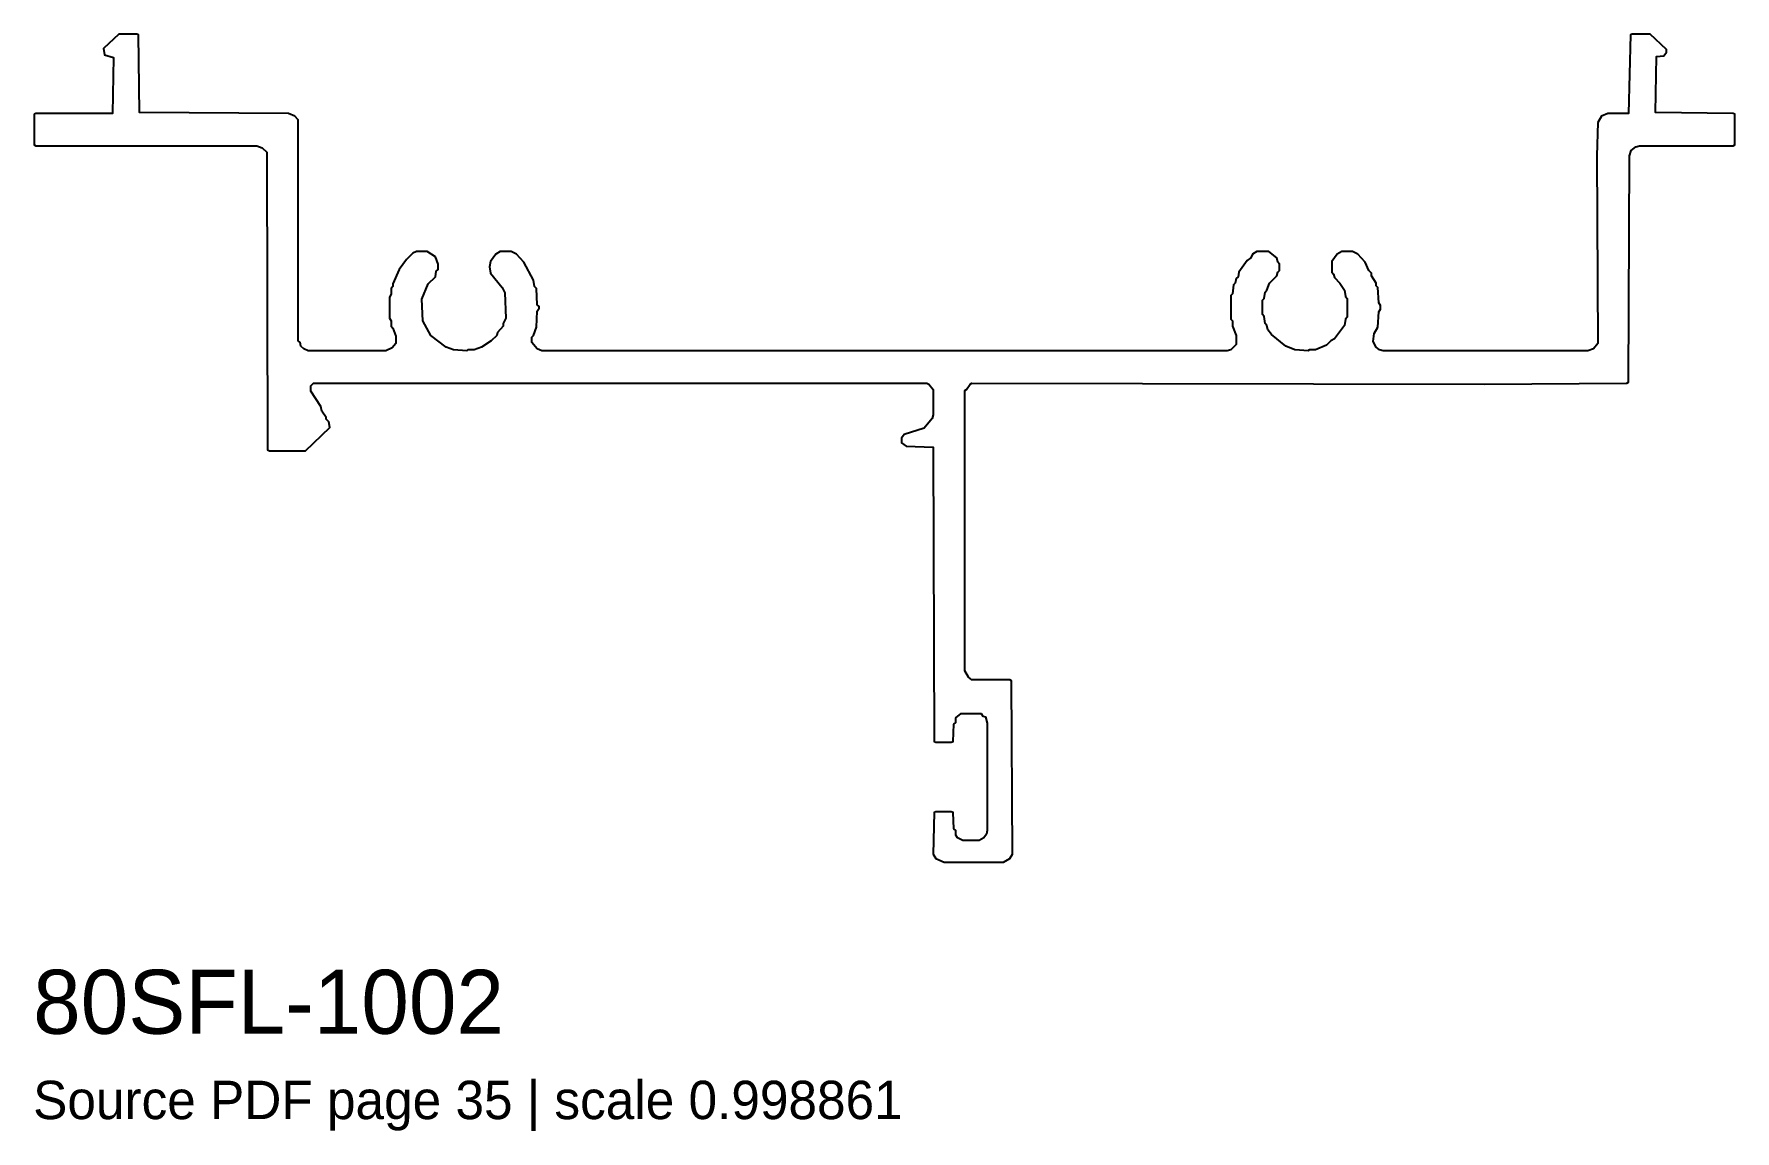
# Model space of a CAD drawing. Header units: millimetres. Extents: x 0 to 79.8, y -12.6 to 38.9.
import ezdxf

# ---------------------------------------------------------------- set-up
doc = ezdxf.new("R2010")
doc.units = ezdxf.units.MM
doc.layers.add('INFO', color=7, linetype='Continuous')
doc.layers.add('PROFILE', color=7, linetype='Continuous')

msp = doc.modelspace()

# ---------------------------------------------------------------- linework, layer by layer
at = {"layer": 'PROFILE'}
msp.add_lwpolyline([(0.042, 35.097), (0.042, 33.659), (0.127, 33.617), (10.487, 33.617), (10.74, 33.532), (10.952, 33.321), (10.994, 19.367), (11.079, 19.324), (12.77, 19.324), (13.912, 20.424), (13.87, 20.677), (13.743, 20.804), (13.743, 20.889), (13.531, 21.185), (13.489, 21.396), (13.024, 22.115), (13.024, 22.369), (13.151, 22.496), (41.905, 22.496), (41.989, 22.453), (42.201, 22.2), (42.201, 21.016), (42.158, 20.847), (41.778, 20.381), (40.847, 20.085), (40.721, 19.916), (40.721, 19.705), (40.932, 19.536), (42.201, 19.493), (42.243, 5.708), (42.327, 5.666), (43.046, 5.666), (43.131, 5.708), (43.173, 6.512), (43.258, 6.596), (43.258, 6.808), (43.511, 7.019), (44.442, 7.019), (44.526, 6.892), (44.653, 6.85), (44.738, 6.554), (44.738, 1.522), (44.695, 1.353), (44.569, 1.184), (44.357, 1.057), (43.596, 1.057), (43.342, 1.184), (43.258, 1.311), (43.258, 1.522), (43.173, 1.607), (43.131, 2.368), (43.046, 2.41), (42.327, 2.41), (42.243, 2.368), (42.201, 0.423), (42.327, 0.211), (42.708, 0.042), (45.499, 0.042), (45.795, 0.211), (45.922, 0.423), (45.879, 8.542), (45.795, 8.584), (44.019, 8.584), (43.85, 8.711), (43.681, 9.007), (43.681, 22.157), (43.765, 22.2), (43.934, 22.453), (44.019, 22.496), (68.037, 22.453), (74.718, 22.496), (74.802, 22.538), (74.845, 33.152), (74.929, 33.405), (75.141, 33.574), (75.31, 33.617), (79.707, 33.617), (79.792, 33.659), (79.792, 35.097), (79.707, 35.139), (76.071, 35.181), (76.113, 37.803), (76.452, 37.845), (76.578, 38.014), (76.578, 38.141), (75.817, 38.86), (74.972, 38.86), (74.887, 38.818), (74.802, 35.139), (73.83, 35.139), (73.534, 35.012), (73.365, 34.716), (73.322, 33.152), (73.365, 24.356), (73.153, 24.103), (72.9, 24.018), (63.301, 24.018), (63.132, 24.06), (62.963, 24.187), (62.836, 24.441), (62.878, 24.821), (63.047, 25.117), (63.089, 25.836), (63.174, 25.963), (63.174, 26.132), (63.089, 26.259), (63.047, 26.978), (62.963, 27.062), (62.963, 27.189), (62.751, 27.528), (62.751, 27.654), (62.624, 27.781), (62.455, 28.162), (62.117, 28.542), (61.863, 28.669), (61.356, 28.669), (61.144, 28.542), (60.891, 28.204), (60.891, 27.697), (60.975, 27.612), (61.017, 27.443), (61.271, 27.189), (61.483, 26.851), (61.525, 26.555), (61.609, 26.47), (61.609, 25.583), (61.525, 25.498), (61.483, 25.202), (61.017, 24.568), (60.848, 24.483), (60.637, 24.272), (60.129, 24.06), (59.833, 24.06), (59.791, 24.018), (59.157, 24.06), (58.734, 24.229), (58.057, 24.779), (57.888, 24.991), (57.846, 25.202), (57.761, 25.287), (57.719, 25.625), (57.635, 25.709), (57.635, 26.386), (57.719, 26.47), (57.761, 26.766), (57.846, 26.851), (57.973, 27.189), (58.311, 27.528), (58.353, 27.697), (58.438, 27.781), (58.438, 28.077), (58.353, 28.162), (58.311, 28.373), (57.931, 28.669), (57.381, 28.669), (57.169, 28.542), (57.085, 28.373), (56.916, 28.246), (56.535, 27.697), (56.493, 27.485), (56.408, 27.401), (56.366, 27.189), (56.282, 27.105), (56.239, 26.682), (56.155, 26.597), (56.155, 25.498), (56.239, 25.413), (56.239, 25.16), (56.408, 24.737), (56.408, 24.314), (56.155, 24.06), (55.986, 24.018), (23.849, 24.018), (23.637, 24.103), (23.384, 24.399), (23.384, 24.652), (23.468, 24.737), (23.595, 25.117), (23.637, 25.878), (23.722, 26.005), (23.722, 26.09), (23.637, 26.174), (23.595, 26.936), (23.511, 27.02), (23.468, 27.316), (23.003, 28.162), (22.665, 28.542), (22.411, 28.669), (21.904, 28.669), (21.692, 28.542), (21.439, 28.204), (21.396, 27.95), (21.439, 27.654), (21.988, 26.978), (22.115, 26.724), (22.157, 25.54), (22.031, 25.287), (22.031, 25.16), (21.777, 24.864), (21.735, 24.737), (21.481, 24.483), (21.016, 24.187), (20.677, 24.06), (20.381, 24.06), (20.339, 24.018), (19.705, 24.06), (19.367, 24.187), (18.648, 24.737), (18.267, 25.413), (18.225, 26.428), (18.521, 27.147), (18.859, 27.485), (18.901, 27.739), (18.986, 27.824), (18.986, 28.077), (18.859, 28.416), (18.479, 28.669), (17.971, 28.669), (17.802, 28.585), (17.506, 28.289), (17.168, 27.824), (16.872, 27.147), (16.872, 27.02), (16.787, 26.936), (16.787, 26.682), (16.703, 26.513), (16.703, 25.54), (16.787, 25.413), (16.787, 25.16), (16.872, 25.075), (16.999, 24.695), (16.999, 24.356), (16.829, 24.145), (16.533, 24.018), (12.897, 24.018), (12.686, 24.103), (12.559, 24.229), (12.516, 24.399), (12.432, 24.483), (12.432, 34.843), (12.263, 35.012), (11.967, 35.139), (4.99, 35.181), (4.947, 38.818), (4.863, 38.86), (4.017, 38.86), (3.298, 38.183), (3.341, 37.887), (3.763, 37.761), (3.721, 35.139), (0.127, 35.139)], close=True, dxfattribs=at)

# ---------------------------------------------------------------- texts
at = {"layer": 'INFO'}
for s, height, p in [('80SFL-1002', 3, (0, -8)), ('Source PDF page 35 | scale 0.998861', 1.8, (0, -12))]:
    msp.add_text(s, height=height, dxfattribs=at).set_placement(p)

doc.saveas('drawing.dxf')
